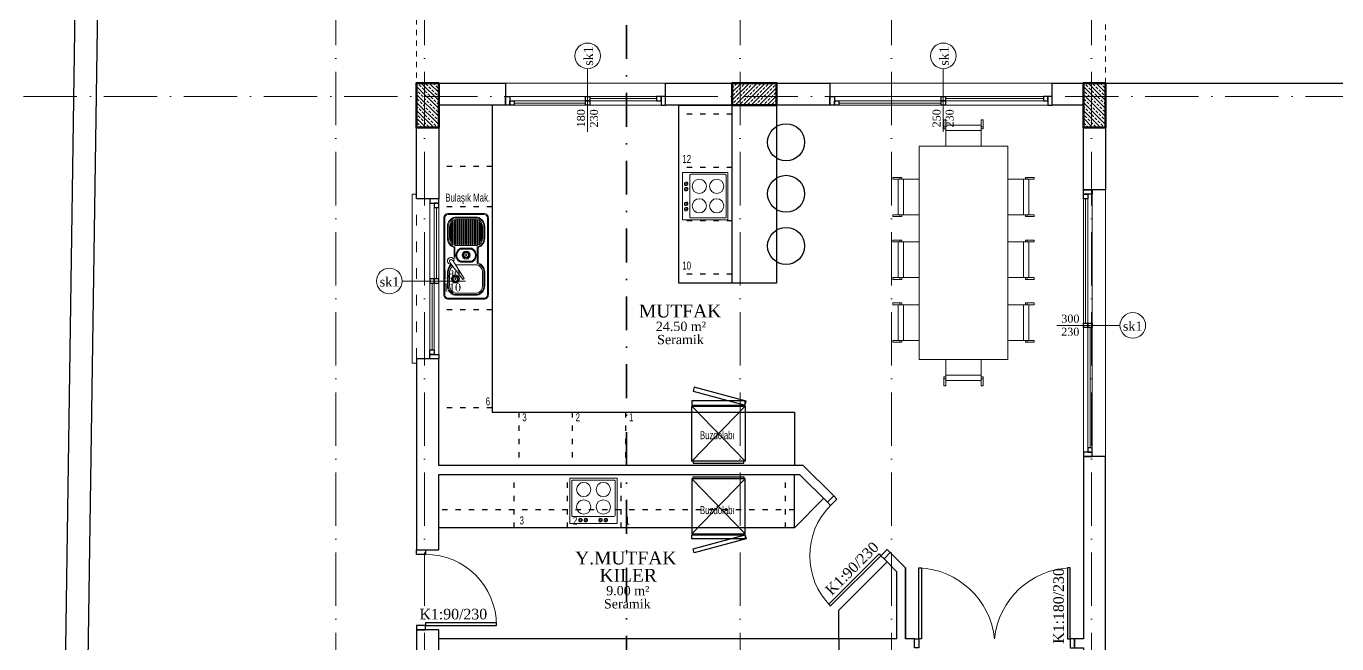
# Model space of a CAD drawing. Header units: centimetres. Extents: x 116407 to 128890, y -80763 to -76541.
# Drawn here: x 117242 to 118716, y -78601 to -77906 of the extents above; entities that cross this region are included whole.
import ezdxf
from ezdxf.enums import TextEntityAlignment as Align

# ---------------------------------------------------------------- set-up
doc = ezdxf.new("R2010")
doc.units = ezdxf.units.CM
for name, pattern in [('ACAD_ISO03W100', [30, 12, -18]), ('ACAD_ISO10W100', [18, 12, -3, 0, -3]), ('DASHDOT', [25.4, 12.7, -6.35, 0, -6.35]), ('KAPI ACILIS', [12, 6, -6])]:
    doc.linetypes.add(name, pattern=pattern)
for name, color, linetype, lineweight in [('000 DUVAR UPDATED', 30, 'Continuous', 35), ('00_Axis', 70, 'ACAD_ISO10W100', 9), ('00_DUVAR', 150, 'Continuous', 30), ('00_tefriş', 253, 'Continuous', 9), ('02 MERDIVEN IZDUSUM', 50, 'Continuous', 20), ('02 MERDIVEN KORKULUK', 30, 'Continuous', 25), ('04 KA TAG', 171, 'Continuous', 18), ('04 PEN TAG', 71, 'Continuous', 18), ('04 pencere cam', 4, 'Continuous', 18), ('04 PENCERE DENIZLIK', 190, 'Continuous', 18), ('04 pencere kasa', 3, 'Continuous', 25), ('04 pencere plan', 2, 'Continuous', 18), ('AKARSU', 30, 'Continuous', 0), ('COLUMN4', 3, 'Continuous', 50), ('tarama', 2, 'Continuous', 18), ('TEFRİŞ                  0.20', 140, 'Continuous', 20), ('YAZI', 7, 'Continuous', 20)]:
    doc.layers.add(name, color=color, linetype=linetype, lineweight=lineweight)
for name, color, linetype in [('0000 3D ZEMIN', 200, 'Continuous'), ('grid_yazi', 7, 'Continuous'), ('TEFRIŞ', 11, 'Continuous')]:
    doc.layers.add(name, color=color, linetype=linetype)
doc.styles.add('grid_yazi', font='arial.ttf', dxfattribs={"width": 0.7})
doc.styles.get("Standard").update_dxf_attribs({"font": 'times.ttf'})

# ---------------------------------------------------------------- blocks, each defined once
blk = doc.blocks.new('evye2li')
at = {"layer": 'TEFRİŞ                  0.20'}
for p, q in [((10.5, 29), (9.9, 29.8)), ((11.2, 29.3), (10.9, 30.3)), ((12, 29.4), (12, 30.4)), ((12.7, 29.3), (13, 30.3)), ((13.4, 29), (14, 29.8)), ((9.5, 26.9), (8.5, 26.9)), ((9.6, 27.7), (8.6, 28)), ((9.6, 26.2), (8.6, 25.8)), ((9.9, 28.4), (9.1, 29)), ((9.9, 25.5), (9.1, 24.9)), ((10.5, 24.9), (9.9, 24.1)), ((11.2, 24.6), (10.9, 23.6)), ((12, 24.4), (12, 23.4)), ((12.7, 24.6), (13, 23.6)), ((13.4, 24.9), (14, 24.1)), ((14, 28.4), (14.8, 29)), ((14, 25.5), (14.8, 24.9)), ((14.3, 27.7), (15.3, 28)), ((14.3, 26.2), (15.3, 25.8)), ((14.5, 26.9), (15.5, 26.9)), ((-2.5, 0), (-3.5, 0)), ((-2.4, 0.8), (-3.3, 1.1)), ((-2, 1.5), (-2.8, 2.1)), ((-1.5, 2), (-2.1, 2.8)), ((-0.8, 2.4), (-1.1, 3.3)), ((0, 2.5), (0, 3.5)), ((0.8, 2.4), (1.1, 3.3)), ((1.5, 2), (2.1, 2.8)), ((2, 1.5), (2.8, 2.1)), ((2.4, 0.8), (3.3, 1.1)), ((2.5, 0), (3.5, 0)), ((-2.4, -0.8), (-3.3, -1.1)), ((-2, -1.5), (-2.8, -2.1)), ((-1.5, -2), (-2.1, -2.8)), ((-0.8, -2.4), (-1.1, -3.3)), ((0, -2.5), (0, -3.5)), ((0.8, -2.4), (1.1, -3.3)), ((1.5, -2), (2.1, -2.8)), ((2, -1.5), (2.8, -2.1)), ((2.4, -0.8), (3.3, -1.1))]:
    blk.add_line(p, q, dxfattribs=at)
for points in [[(32, 73.6), (-8, 73.6, 0.414214), (-13, 68.6), (-13, -17.7, 0.414214), (-8, -22.7), (32, -22.7, 0.414214), (37, -17.7), (37, 68.6, 0.414214)], [(32, 73.6), (-8, 73.6, 0.414214), (-13, 68.6), (-13, -17.7, 0.414214), (-8, -22.7), (32, -22.7, 0.414214), (37, -17.7), (37, 68.6, 0.414214)], [(32, 72.6), (-8, 72.6, 0.414214), (-12, 68.6), (-12, -17.7, 0.414214), (-8, -21.7), (32, -21.7, 0.414214), (36, -17.7), (36, 68.6, 0.414214)], [(0, 67.1, 0.346306), (-6.5, 58.8), (-6.5, 45.8, 0.336001), (-0.3, 37.6), (24.3, 37.6, 0.336001), (30.5, 45.8), (30.5, 58.8, 0.346306), (23.9, 67.1)], [(-4.5, 62.6, 0.131326), (-5.5, 58.8), (-5.5, 45.8, 0.131326), (-4.5, 42)], [(-3.5, 40.7, 0.044958), (-2.5, 39.8), (-2.5, 64.8, 0.044958), (-3.5, 63.9)], [(-1, 38.9, 0.02988), (-0.2, 38.6), (0, 38.6), (0, 66, 0.035411), (-1, 65.7)], [(25, 38.9), (25, 65.7, 0.035411), (24, 66), (24, 38.6), (24.1, 38.6, 0.02988)], [(26.5, 64.8), (26.5, 39.8, 0.044958), (27.5, 40.7), (27.5, 63.9, 0.044958)], [(28.5, 42, 0.131326), (29.5, 45.8), (29.5, 58.8, 0.131326), (28.5, 62.6)], [(18.3, 18.9), (5.6, 18.9, -0.657653), (5.6, 34.5), (18.3, 34.5, -0.657653)], [(18.2, 19.9), (5.7, 19.9, -0.625367), (5.7, 33.5), (18.2, 33.5, -0.625367)]]:
    blk.add_lwpolyline(points, format="xyb", close=True, dxfattribs=at)
for points in [[(-4.8, 16.4, 0.232928), (-9, 7.7), (-9, -7.7, 0.345302), (-0.7, -18.3), (24.6, -18.3, 0.345302), (33, -7.7), (33, 7.7, 0.322254), (25.5, 18.1), (25.5, 35.3, 0.322254), (33, 45.8), (33, 58.9, 0.345302), (24.6, 69.6), (-0.7, 69.6, 0.345302), (-9, 58.9), (-9, 45.8, 0.322254), (-1.5, 35.3), (-1.5, 24.7)], [(-4.1, 15.6, 0.232992), (-8, 7.7), (-8, -7.7, 0.341999), (-0.5, -17.3), (24.5, -17.3, 0.341999), (32, -7.7), (32, 7.7, 0.341999), (24.5, 17.3), (24.5, 36.1, 0.341999), (32, 45.8), (32, 58.9, 0.341999), (24.5, 68.6), (-0.5, 68.6, 0.341999), (-8, 58.9), (-8, 45.8, 0.341999), (-0.5, 36.1), (-0.5, 23.1)], [(-3.1, 20.8), (10, 0.5), (8.4, -0.7), (-6.3, 18.4, -1.095033), (-3.1, 20.8)], [(-3.2, 14.4, 0.233117), (-6.5, 7.7), (-6.5, -7.7, 0.336001), (-0.3, -15.8), (24.3, -15.8, 0.336001), (30.5, -7.7), (30.5, 7.7, 0.346306), (23.9, 15.9), (0.6, 15.9)]]:
    blk.add_lwpolyline(points, format="xyb", dxfattribs=at)
for points in [[(1.5, 38.6), (2.5, 38.6), (2.5, 66.1), (1.5, 66.1)], [(4, 38.6), (5, 38.6), (5, 66.1), (4, 66.1)], [(6.5, 38.6), (7.5, 38.6), (7.5, 66.1), (6.5, 66.1)], [(9, 38.6), (10, 38.6), (10, 66.1), (9, 66.1)], [(11.5, 38.6), (12.5, 38.6), (12.5, 66.1), (11.5, 66.1)], [(14, 38.6), (15, 38.6), (15, 66.1), (14, 66.1)], [(16.5, 38.6), (17.5, 38.6), (17.5, 66.1), (16.5, 66.1)], [(19, 38.6), (20, 38.6), (20, 66.1), (19, 66.1)], [(21.5, 38.6), (22.5, 38.6), (22.5, 66.1), (21.5, 66.1)]]:
    blk.add_lwpolyline(points, close=True, dxfattribs=at)
for centre, radius in [((12, 26.9), 4.5), ((12, 26.9), 3.5), ((12, 26.9), 2.5), ((12, 26.9), 0.548), ((0, 0), 4.5), ((0, 0), 3.5), ((0, 0), 2.5), ((0, 0), 0.548)]:
    blk.add_circle(centre, radius, dxfattribs=at)
blk.add_arc((-5.3, 20.4), 3.77, 5.4767, 274.9701, dxfattribs=at)
blk = doc.blocks.new('fdfdggdsdgf')
at = {"layer": 'TEFRİŞ                  0.20'}
for p, q in [((56340.7, -20733.8), (56340.7, -20784.8)), ((56340.7, -20733.8), (56393.7, -20733.8)), ((56340.7, -20733.8), (56340.7, -20784.8)), ((56340.7, -20733.8), (56393.7, -20733.8)), ((56342.7, -20737.3), (56342.7, -20775.3)), ((56391.7, -20737.3), (56391.7, -20775.3)), ((56391.7, -20737.3), (56391.7, -20775.3)), ((56393.7, -20733.8), (56393.7, -20784.8)), ((56393.7, -20733.8), (56393.7, -20784.8)), ((56344.2, -20776.8), (56364.7, -20776.8)), ((56352, -20778.8), (56351.2, -20779.3)), ((56352, -20778.8), (56351.2, -20779.3)), ((56353, -20782.7), (56351.2, -20779.3)), ((56353, -20782.7), (56351.2, -20779.3)), ((56353.9, -20782.2), (56352, -20778.8)), ((56353.9, -20782.2), (56352, -20778.8)), ((56353.9, -20782.2), (56353, -20782.7)), ((56353.9, -20782.2), (56353, -20782.7)), ((56358, -20778.8), (56357.2, -20779.3)), ((56358, -20778.8), (56357.2, -20779.3)), ((56359, -20782.7), (56357.2, -20779.3)), ((56359, -20782.7), (56357.2, -20779.3)), ((56359.9, -20782.2), (56358, -20778.8)), ((56359.9, -20782.2), (56358, -20778.8)), ((56359.9, -20782.2), (56359, -20782.7)), ((56359.9, -20782.2), (56359, -20782.7)), ((56390.2, -20776.8), (56364.7, -20776.8)), ((56374.5, -20778.8), (56373.6, -20779.3)), ((56374.5, -20778.8), (56373.6, -20779.3)), ((56375.5, -20782.7), (56373.6, -20779.3)), ((56375.5, -20782.7), (56373.6, -20779.3)), ((56376.4, -20782.2), (56374.5, -20778.8)), ((56376.4, -20782.2), (56374.5, -20778.8)), ((56376.4, -20782.2), (56375.5, -20782.7)), ((56376.4, -20782.2), (56375.5, -20782.7)), ((56380.5, -20778.8), (56379.6, -20779.3)), ((56380.5, -20778.8), (56379.6, -20779.3)), ((56381.5, -20782.7), (56379.6, -20779.3)), ((56381.5, -20782.7), (56379.6, -20779.3)), ((56382.4, -20782.2), (56380.5, -20778.8)), ((56382.4, -20782.2), (56380.5, -20778.8)), ((56382.4, -20782.2), (56381.5, -20782.7)), ((56382.4, -20782.2), (56381.5, -20782.7)), ((56393.7, -20784.8), (56340.7, -20784.8)), ((56393.7, -20784.8), (56340.7, -20784.8))]:
    blk.add_line(p, q, dxfattribs=at)
blk.add_lwpolyline([(56340.7, -20784.8), (56340.7, -20733.8), (56393.7, -20733.8), (56393.7, -20784.8)], close=True, dxfattribs=at)
for points in [[(56364.7, -20735.8), (56344.2, -20735.8, 0.414214), (56342.7, -20737.3, -0.414214), (56344.2, -20735.8)], [(56390.2, -20735.8), (56364.7, -20735.8), (56390.2, -20735.8, -0.414214), (56391.7, -20737.3, 0.414214)]]:
    blk.add_lwpolyline(points, format="xyb", close=True, dxfattribs=at)
blk.add_lwpolyline([(56342.7, -20737.3), (56342.7, -20775.3, 0.414214), (56344.2, -20776.8), (56364.7, -20776.8), (56390.2, -20776.8)], format="xyb", dxfattribs=at)
for centre in [(56356.2, -20746.4), (56378.2, -20746.4), (56356.2, -20766.1), (56378.2, -20766.1)]:
    blk.add_circle(centre, 8, dxfattribs=at)
for centre, radius, start, end in [((56344.2, -20775.3), 1.5, 180, 270), ((56352.5, -20780.8), 2, 132.9888, 284.0337), ((56352.5, -20780.8), 2, 132.9888, 284.0337), ((56352.5, -20780.8), 2, 312.9888, 104.0337), ((56352.5, -20780.8), 2, 312.9888, 104.0337), ((56358.5, -20780.8), 2, 132.9888, 284.0337), ((56358.5, -20780.8), 2, 132.9888, 284.0337), ((56358.5, -20780.8), 2, 312.9888, 104.0337), ((56358.5, -20780.8), 2, 312.9888, 104.0337), ((56375, -20780.8), 2, 132.9888, 284.0337), ((56375, -20780.8), 2, 132.9888, 284.0337), ((56375, -20780.8), 2, 312.9888, 104.0337), ((56375, -20780.8), 2, 312.9888, 104.0337), ((56381, -20780.8), 2, 132.9888, 284.0337), ((56381, -20780.8), 2, 132.9888, 284.0337), ((56381, -20780.8), 2, 312.9888, 104.0337), ((56381, -20780.8), 2, 312.9888, 104.0337), ((56390.2, -20775.3), 1.5, 270, 0), ((56390.2, -20775.3), 1.5, 270, 0)]:
    blk.add_arc(centre, radius, start, end, dxfattribs=at)
blk = doc.blocks.new('FGNGFNF')
at = {"layer": '00_tefriş'}
for p, q in [((65007.4, -25803.7), (65007.4, -25793.7)), ((65007.4, -25793.7), (65009.4, -25793.7)), ((65009.4, -25793.7), (65009.4, -25799.7)), ((65049.4, -25799.7), (65049.4, -25793.7)), ((65049.4, -25793.7), (65051.4, -25793.7)), ((65051.4, -25793.7), (65051.4, -25803.7)), ((65007.4, -25801.7), (65009.4, -25801.7)), ((65009.4, -25803.7), (65007.4, -25803.7)), ((65009.4, -25823.2), (65009.4, -25799.7)), ((65009.4, -25799.7), (65049.4, -25799.7)), ((65009.4, -25801.7), (65009.4, -25803.7)), ((65049.4, -25805.7), (65009.4, -25805.7)), ((65049.4, -25799.7), (65049.4, -25823.2)), ((65049.4, -25803.7), (65049.4, -25801.7)), ((65049.4, -25801.7), (65051.4, -25801.7)), ((65051.4, -25803.7), (65049.4, -25803.7)), ((64949.8, -25842.8), (64959.8, -25842.8)), ((64949.8, -25844.8), (64949.8, -25842.8)), ((64955.8, -25844.8), (64949.8, -25844.8)), ((64955.8, -25844.8), (64979.4, -25844.8)), ((64955.8, -25884.8), (64955.8, -25844.8)), ((64957.8, -25844.8), (64957.8, -25842.8)), ((64959.8, -25844.8), (64957.8, -25844.8)), ((64959.8, -25842.8), (64959.8, -25844.8)), ((64961.8, -25844.8), (64961.8, -25884.8)), ((65102.9, -25844.8), (65079.4, -25844.8)), ((65096.9, -25844.8), (65096.9, -25884.8)), ((65098.9, -25842.8), (65098.9, -25844.8)), ((65108.9, -25842.8), (65098.9, -25842.8)), ((65098.9, -25844.8), (65100.9, -25844.8)), ((65100.9, -25844.8), (65100.9, -25842.8)), ((65102.9, -25844.8), (65108.9, -25844.8)), ((65102.9, -25884.8), (65102.9, -25844.8)), ((65108.9, -25844.8), (65108.9, -25842.8)), ((64949.8, -25884.8), (64955.8, -25884.8)), ((64949.8, -25886.8), (64949.8, -25884.8)), ((64959.8, -25886.8), (64949.8, -25886.8)), ((64979.4, -25884.8), (64955.8, -25884.8)), ((64957.8, -25886.8), (64957.8, -25884.8)), ((64957.8, -25884.8), (64959.8, -25884.8)), ((64959.8, -25884.8), (64959.8, -25886.8)), ((65079.4, -25884.8), (65102.9, -25884.8)), ((65098.9, -25884.8), (65098.9, -25886.8)), ((65100.9, -25884.8), (65098.9, -25884.8)), ((65098.9, -25886.8), (65108.9, -25886.8)), ((65100.9, -25886.8), (65100.9, -25884.8)), ((65108.9, -25884.8), (65102.9, -25884.8)), ((65108.9, -25886.8), (65108.9, -25884.8)), ((64949.8, -25913.4), (64959.8, -25913.4)), ((64949.8, -25915.4), (64949.8, -25913.4)), ((64955.8, -25915.4), (64949.8, -25915.4)), ((64955.8, -25915.4), (64979.4, -25915.4)), ((64955.8, -25955.4), (64955.8, -25915.4)), ((64957.8, -25915.4), (64957.8, -25913.4)), ((64959.8, -25915.4), (64957.8, -25915.4)), ((64959.8, -25913.4), (64959.8, -25915.4)), ((64961.8, -25915.4), (64961.8, -25955.4)), ((65102.9, -25915.4), (65079.4, -25915.4)), ((65096.9, -25915.4), (65096.9, -25955.4)), ((65098.9, -25913.4), (65098.9, -25915.4)), ((65108.9, -25913.4), (65098.9, -25913.4)), ((65098.9, -25915.4), (65100.9, -25915.4)), ((65100.9, -25915.4), (65100.9, -25913.4)), ((65102.9, -25915.4), (65108.9, -25915.4)), ((65102.9, -25955.4), (65102.9, -25915.4)), ((65108.9, -25915.4), (65108.9, -25913.4)), ((64949.8, -25955.4), (64955.8, -25955.4)), ((64949.8, -25957.4), (64949.8, -25955.4)), ((64979.4, -25955.4), (64955.8, -25955.4)), ((64957.8, -25957.4), (64957.8, -25955.4)), ((64957.8, -25955.4), (64959.8, -25955.4)), ((64959.8, -25955.4), (64959.8, -25957.4)), ((65079.4, -25955.4), (65102.9, -25955.4)), ((65098.9, -25955.4), (65098.9, -25957.4)), ((65100.9, -25955.4), (65098.9, -25955.4)), ((65100.9, -25957.4), (65100.9, -25955.4)), ((65108.9, -25955.4), (65102.9, -25955.4)), ((65108.9, -25957.4), (65108.9, -25955.4)), ((64959.8, -25957.4), (64949.8, -25957.4)), ((65098.9, -25957.4), (65108.9, -25957.4)), ((64949.8, -25983.9), (64959.8, -25983.9)), ((64949.8, -25985.9), (64949.8, -25983.9)), ((64957.8, -25985.9), (64957.8, -25983.9)), ((64959.8, -25983.9), (64959.8, -25985.9)), ((65098.9, -25983.9), (65098.9, -25985.9)), ((65108.9, -25983.9), (65098.9, -25983.9)), ((65100.9, -25985.9), (65100.9, -25983.9)), ((65108.9, -25985.9), (65108.9, -25983.9)), ((64955.8, -25985.9), (64949.8, -25985.9)), ((64955.8, -25985.9), (64979.4, -25985.9)), ((64955.8, -26025.9), (64955.8, -25985.9)), ((64959.8, -25985.9), (64957.8, -25985.9)), ((64961.8, -25985.9), (64961.8, -26025.9)), ((65102.9, -25985.9), (65079.4, -25985.9)), ((65096.9, -25985.9), (65096.9, -26025.9)), ((65098.9, -25985.9), (65100.9, -25985.9)), ((65102.9, -25985.9), (65108.9, -25985.9)), ((65102.9, -26025.9), (65102.9, -25985.9)), ((64949.8, -26025.9), (64955.8, -26025.9)), ((64949.8, -26027.9), (64949.8, -26025.9)), ((64959.8, -26027.9), (64949.8, -26027.9)), ((64979.4, -26025.9), (64955.8, -26025.9)), ((64957.8, -26027.9), (64957.8, -26025.9)), ((64957.8, -26025.9), (64959.8, -26025.9)), ((64959.8, -26025.9), (64959.8, -26027.9)), ((65079.4, -26025.9), (65102.9, -26025.9)), ((65098.9, -26025.9), (65098.9, -26027.9)), ((65100.9, -26025.9), (65098.9, -26025.9)), ((65098.9, -26027.9), (65108.9, -26027.9)), ((65100.9, -26027.9), (65100.9, -26025.9)), ((65108.9, -26025.9), (65102.9, -26025.9)), ((65108.9, -26027.9), (65108.9, -26025.9)), ((65009.4, -26063.2), (65009.4, -26086.8)), ((65049.4, -26086.8), (65049.4, -26063.2)), ((65009.4, -26082.8), (65007.4, -26082.8)), ((65007.4, -26082.8), (65007.4, -26092.8)), ((65007.4, -26084.8), (65009.4, -26084.8)), ((65049.4, -26080.8), (65009.4, -26080.8)), ((65009.4, -26084.8), (65009.4, -26082.8)), ((65009.4, -26092.8), (65009.4, -26086.8)), ((65009.4, -26086.8), (65049.4, -26086.8)), ((65051.4, -26082.8), (65049.4, -26082.8)), ((65049.4, -26082.8), (65049.4, -26084.8)), ((65049.4, -26084.8), (65051.4, -26084.8)), ((65049.4, -26086.8), (65049.4, -26092.8)), ((65051.4, -26092.8), (65051.4, -26082.8)), ((65007.4, -26092.8), (65009.4, -26092.8)), ((65049.4, -26092.8), (65051.4, -26092.8))]:
    blk.add_line(p, q, dxfattribs=at)
for points in [[(65009.4, -25793.7), (65007.4, -25793.7), (65007.4, -25801.7), (65009.4, -25801.7), (65009.4, -25799.7)], [(65051.4, -25793.7), (65049.4, -25793.7), (65049.4, -25799.7), (65049.4, -25801.7), (65051.4, -25801.7)], [(65009.4, -25801.7), (65007.4, -25801.7), (65007.4, -25803.7), (65009.4, -25803.7)], [(65049.4, -25799.7), (65009.4, -25799.7), (65009.4, -25801.7), (65009.4, -25801.7), (65009.4, -25803.7), (65009.4, -25805.7), (65049.4, -25805.7)], [(65049.4, -25805.7), (65009.4, -25805.7), (65009.4, -25823.2), (65049.4, -25823.2)], [(65051.4, -25801.7), (65049.4, -25801.7), (65049.4, -25803.7), (65051.4, -25803.7)], [(64979.4, -26063.2), (65079.4, -26063.2), (65079.4, -25823.2), (64979.4, -25823.2)], [(64949.8, -25842.8), (64949.8, -25844.8), (64955.8, -25844.8), (64957.8, -25844.8), (64957.8, -25842.8)], [(64955.8, -25844.8), (64955.8, -25884.8), (64957.8, -25884.8), (64957.8, -25884.8), (64959.8, -25884.8), (64961.8, -25884.8), (64961.8, -25844.8)], [(64957.8, -25842.8), (64957.8, -25844.8), (64959.8, -25844.8), (64959.8, -25842.8)], [(64961.8, -25844.8), (64961.8, -25884.8), (64979.4, -25884.8), (64979.4, -25844.8)], [(65096.9, -25844.8), (65096.9, -25884.8), (65079.4, -25884.8), (65079.4, -25844.8)], [(65102.9, -25844.8), (65102.9, -25884.8), (65100.9, -25884.8), (65100.9, -25884.8), (65098.9, -25884.8), (65096.9, -25884.8), (65096.9, -25844.8)], [(65100.9, -25842.8), (65100.9, -25844.8), (65098.9, -25844.8), (65098.9, -25842.8)], [(65108.9, -25842.8), (65108.9, -25844.8), (65102.9, -25844.8), (65100.9, -25844.8), (65100.9, -25842.8)], [(64949.8, -25884.8), (64949.8, -25886.8), (64957.8, -25886.8), (64957.8, -25884.8), (64955.8, -25884.8)], [(64957.8, -25884.8), (64957.8, -25886.8), (64959.8, -25886.8), (64959.8, -25884.8)], [(65100.9, -25884.8), (65100.9, -25886.8), (65098.9, -25886.8), (65098.9, -25884.8)], [(65108.9, -25884.8), (65108.9, -25886.8), (65100.9, -25886.8), (65100.9, -25884.8), (65102.9, -25884.8)], [(64949.8, -25913.4), (64949.8, -25915.4), (64955.8, -25915.4), (64957.8, -25915.4), (64957.8, -25913.4)], [(64955.8, -25915.4), (64955.8, -25955.4), (64957.8, -25955.4), (64957.8, -25955.4), (64959.8, -25955.4), (64961.8, -25955.4), (64961.8, -25915.4)], [(64957.8, -25913.4), (64957.8, -25915.4), (64959.8, -25915.4), (64959.8, -25913.4)], [(64961.8, -25915.4), (64961.8, -25955.4), (64979.4, -25955.4), (64979.4, -25915.4)], [(65096.9, -25915.4), (65096.9, -25955.4), (65079.4, -25955.4), (65079.4, -25915.4)], [(65102.9, -25915.4), (65102.9, -25955.4), (65100.9, -25955.4), (65100.9, -25955.4), (65098.9, -25955.4), (65096.9, -25955.4), (65096.9, -25915.4)], [(65100.9, -25913.4), (65100.9, -25915.4), (65098.9, -25915.4), (65098.9, -25913.4)], [(65108.9, -25913.4), (65108.9, -25915.4), (65102.9, -25915.4), (65100.9, -25915.4), (65100.9, -25913.4)], [(64949.8, -25955.4), (64949.8, -25957.4), (64957.8, -25957.4), (64957.8, -25955.4), (64955.8, -25955.4)], [(64957.8, -25955.4), (64957.8, -25957.4), (64959.8, -25957.4), (64959.8, -25955.4)], [(65100.9, -25955.4), (65100.9, -25957.4), (65098.9, -25957.4), (65098.9, -25955.4)], [(65108.9, -25955.4), (65108.9, -25957.4), (65100.9, -25957.4), (65100.9, -25955.4), (65102.9, -25955.4)], [(64949.8, -25983.9), (64949.8, -25985.9), (64955.8, -25985.9), (64957.8, -25985.9), (64957.8, -25983.9)], [(64957.8, -25983.9), (64957.8, -25985.9), (64959.8, -25985.9), (64959.8, -25983.9)], [(65100.9, -25983.9), (65100.9, -25985.9), (65098.9, -25985.9), (65098.9, -25983.9)], [(65108.9, -25983.9), (65108.9, -25985.9), (65102.9, -25985.9), (65100.9, -25985.9), (65100.9, -25983.9)], [(64955.8, -25985.9), (64955.8, -26025.9), (64957.8, -26025.9), (64957.8, -26025.9), (64959.8, -26025.9), (64961.8, -26025.9), (64961.8, -25985.9)], [(64961.8, -25985.9), (64961.8, -26025.9), (64979.4, -26025.9), (64979.4, -25985.9)], [(65096.9, -25985.9), (65096.9, -26025.9), (65079.4, -26025.9), (65079.4, -25985.9)], [(65102.9, -25985.9), (65102.9, -26025.9), (65100.9, -26025.9), (65100.9, -26025.9), (65098.9, -26025.9), (65096.9, -26025.9), (65096.9, -25985.9)], [(64949.8, -26025.9), (64949.8, -26027.9), (64957.8, -26027.9), (64957.8, -26025.9), (64955.8, -26025.9)], [(64957.8, -26025.9), (64957.8, -26027.9), (64959.8, -26027.9), (64959.8, -26025.9)], [(65100.9, -26025.9), (65100.9, -26027.9), (65098.9, -26027.9), (65098.9, -26025.9)], [(65108.9, -26025.9), (65108.9, -26027.9), (65100.9, -26027.9), (65100.9, -26025.9), (65102.9, -26025.9)], [(65049.4, -26080.8), (65009.4, -26080.8), (65009.4, -26063.2), (65049.4, -26063.2)], [(65009.4, -26084.8), (65007.4, -26084.8), (65007.4, -26082.8), (65009.4, -26082.8)], [(65009.4, -26092.8), (65007.4, -26092.8), (65007.4, -26084.8), (65009.4, -26084.8), (65009.4, -26086.8)], [(65049.4, -26086.8), (65009.4, -26086.8), (65009.4, -26084.8), (65009.4, -26084.8), (65009.4, -26082.8), (65009.4, -26080.8), (65049.4, -26080.8)], [(65051.4, -26084.8), (65049.4, -26084.8), (65049.4, -26082.8), (65051.4, -26082.8)], [(65051.4, -26092.8), (65049.4, -26092.8), (65049.4, -26086.8), (65049.4, -26084.8), (65051.4, -26084.8)]]:
    blk.add_lwpolyline(points, close=True, dxfattribs=at)
blk = doc.blocks.new('oda ismi-flat-1-flat-2-flat-1')
at = {"layer": 'YAZI'}
for tag, height, p in [('ODAISMI', 25.9, (32.8, 3.2)), ('ODAISMI', 25.9, (32.8, -31.5)), ('METREKARE', 18.7, (32.6, -58.7)), ('MALZEME', 18.7, (34.4, -85.1))]:
    blk.add_attdef(tag, text='', height=height, dxfattribs=at).set_placement(p, align=Align.CENTER)
blk = doc.blocks.new('fsdgfsdgsdf')
at = {"layer": 'TEFRIŞ'}
for p, q in [((65164.9, -72661.4), (65104.9, -72723.3)), ((65164.9, -72723.3), (65104.9, -72661.4)), ((65104.9, -72661.4), (65104.9, -72723.3)), ((65164.9, -72661.4), (65104.9, -72661.4)), ((65106.4, -72659.1), (65163.4, -72659.1)), ((65106.4, -72661.4), (65106.4, -72659.1)), ((65163.4, -72661.4), (65106.4, -72661.4)), ((65163.4, -72659.1), (65163.4, -72661.4)), ((65164.9, -72723.3), (65164.9, -72661.4)), ((65104.9, -72723.3), (65164.9, -72723.3)), ((65104.9, -72724.4), (65164.9, -72724.4)), ((65104.9, -72729.1), (65104.9, -72724.4)), ((65106.5, -72740.2), (65164.9, -72724.4)), ((65164.9, -72724.4), (65165.8, -72729)), ((65164.9, -72724.4), (65165.8, -72729)), ((65164.9, -72724.4), (65164.9, -72729.1)), ((65164.9, -72724.4), (65164.9, -72729.1)), ((65164.9, -72729.1), (65104.9, -72729.1)), ((65165.8, -72729), (65107.4, -72744.8)), ((65107.4, -72744.8), (65106.5, -72740.2))]:
    blk.add_line(p, q, dxfattribs=at)

msp = doc.modelspace()

# ---------------------------------------------------------------- hatches: boundary and pattern name
at = {"layer": 'tarama'}
h = msp.add_hatch(dxfattribs=at)
h.set_pattern_fill('ANSI33', color=256, angle=450)
h.set_pattern_definition([(135, (183206.2175, -156457.2554), (-4.49012806, -4.49012806), []), (135, (183206.2175, -156452.765), (-4.49012806, -4.49012806), [3.175, -1.5875])])
h.paths.add_polyline_path([(117706.2, -77970), (117681.2, -77970), (117681.2, -78020), (117706.2, -78020)])
h = msp.add_hatch(dxfattribs=at)
h.set_pattern_fill('ANSI33', color=256, angle=360)
h.set_pattern_definition([(45, (39598.962, -143495), (-4.49012806, 4.49012806), []), (45, (39603.452, -143495), (-4.49012806, 4.49012806), [3.175, -1.5875])])
h.paths.add_polyline_path([(118086.2, -77995), (118086.2, -77970), (118036.2, -77970), (118036.2, -77995)])
h = msp.add_hatch(dxfattribs=at)
h.set_pattern_fill('ANSI33', color=256, angle=450)
h.set_pattern_definition([(135, (183956.2175, -156457.2554), (-4.49012806, -4.49012806), []), (135, (183956.2175, -156452.765), (-4.49012806, -4.49012806), [3.175, -1.5875])])
h.paths.add_polyline_path([(118456.2, -77970), (118431.2, -77970), (118431.2, -78020), (118456.2, -78020)])

# ---------------------------------------------------------------- linework, layer by layer
at = {"layer": '0000 3D ZEMIN', "linetype": 'DASHDOT', "lineweight": 35, "ltscale": 3}
msp.add_lwpolyline([(117917.4, -79392.5), (117917.4, -77530.3)], dxfattribs=at)
at = {"layer": '00_Axis', "linetype": 'ACAD_ISO10W100', "ltscale": 5}
for p, q in [((117590.3, -77416.8), (117590.3, -80426.4)), ((117690.3, -77416.8), (117690.3, -80426.4)), ((118045.3, -77416.8), (118045.3, -80426.4)), ((118215.3, -77416.8), (118215.3, -80426.4)), ((118440.3, -77416.8), (118440.3, -80426.4)), ((119732, -77985), (117050.3, -77985))]:
    msp.add_line(p, q, dxfattribs=at)
at = {"layer": '00_DUVAR'}
msp.add_line((118231.2, -78515), (118231.2, -78595), dxfattribs=at)
for points in [[(117265.4, -80066.5), (117314.6, -76705.5), (119605.3, -77314.4), (119519.4, -80206.8), (118481.2, -80142.2), (118481.2, -80043), (118506.2, -80043), (118506.2, -80118.7), (119495.2, -80180.3), (119579.7, -77333.4), (117339.2, -76737.9), (117290.3, -80068)], [(118241.2, -78605), (118241.2, -78595), (118231.2, -78595), (118231.2, -78515), (118214.1, -78497.9), (118207.1, -78505), (118221.2, -78519.1), (118221.2, -78595), (118156.2, -78595), (118156.2, -78655)], [(117706.2, -78655), (117706.2, -78585), (117681.2, -78585), (117681.2, -78655)]]:
    msp.add_lwpolyline(points, dxfattribs=at)
for points in [[(117681.2, -77970), (117781.2, -77970), (117781.2, -77995), (117706.2, -77995), (117706.2, -78100), (117681.2, -78100)], [(118146.2, -77970), (118146.2, -77995), (117961.2, -77995), (117961.2, -77970)], [(118396.2, -77995), (118396.2, -77970), (118456.2, -77970), (118456.2, -78090), (118431.2, -78090), (118431.2, -77995)], [(118116.2, -78400), (117706.2, -78400), (117706.2, -78280), (117681.2, -78280), (117681.2, -78495), (117706.2, -78495), (117706.2, -78410), (118112.1, -78410), (118143.4, -78441.4), (118150.5, -78434.3)], [(118496.2, -78680), (118496.2, -78655), (118456.2, -78655), (118456.2, -78390), (118431.2, -78390), (118431.2, -78595), (118421.2, -78595), (118421.2, -78605), (118431.2, -78605), (118431.2, -78680)]]:
    msp.add_lwpolyline(points, close=True, dxfattribs=at)
at = {"layer": '02 MERDIVEN IZDUSUM', "linetype": 'KAPI ACILIS'}
msp.add_lwpolyline([(118456.2, -77970), (118456.2, -77850), (117681.2, -77850), (117681.2, -77970)], dxfattribs=at)
at = {"layer": '02 MERDIVEN KORKULUK'}
msp.add_lwpolyline([(118456.2, -77970), (119236.2, -77970), (119236.2, -78655)], dxfattribs=at)
at = {"layer": '04 PEN TAG'}
for p, q in [((117873.7, -77953.8), (117873.7, -78025)), ((118273.7, -77953.8), (118273.7, -78025)), ((117665, -78192.6), (117736.2, -78192.6)), ((118472.4, -78242.5), (118401.2, -78242.5))]:
    msp.add_line(p, q, dxfattribs=at)
for centre in [(117873.7, -77939.4), (118273.7, -77939.4), (117650.6, -78192.6), (118486.8, -78242.5)]:
    msp.add_circle(centre, 14.4, dxfattribs=at)
at = {"layer": '04 pencere cam'}
for p, q in [((117791.2, -77992.5), (117871.2, -77992.5)), ((117876.2, -77987.5), (117951.2, -77987.5)), ((118156.2, -77992.5), (118271.2, -77992.5)), ((118276.2, -77987.5), (118386.2, -77987.5)), ((118433.7, -78100), (118433.7, -78240)), ((117703.7, -78110.1), (117703.7, -78190.1)), ((117698.7, -78195.1), (117698.7, -78270.1)), ((118438.7, -78245), (118438.7, -78380))]:
    msp.add_line(p, q, dxfattribs=at)
at = {"layer": '04 PENCERE DENIZLIK'}
for p, q in [((117961.2, -77970), (117781.2, -77970)), ((118396.2, -77970), (118146.2, -77970)), ((118456.2, -78390), (118456.2, -78090))]:
    msp.add_line(p, q, dxfattribs=at)
at = {"layer": '04 PENCERE DENIZLIK', "linetype": 'ACAD_ISO03W100'}
msp.add_line((117681.2, -78280.1), (117681.2, -78100.1), dxfattribs=at)
at = {"layer": '04 PENCERE DENIZLIK'}
msp.add_lwpolyline([(117681.2, -78095.1), (117676.2, -78095.1), (117676.2, -78280.1), (117676.2, -78285.1), (117681.2, -78285.1)], dxfattribs=at)
at = {"layer": '04 pencere kasa'}
for points in [[(117786.2, -77985), (117786.2, -77995), (117781.2, -77995), (117781.2, -77985)], [(117876.2, -77985), (117876.2, -77990), (117871.2, -77990), (117871.2, -77985)], [(117951.2, -77985), (117951.2, -77990), (117956.2, -77990), (117956.2, -77985)], [(117956.2, -77985), (117956.2, -77995), (117961.2, -77995), (117961.2, -77985)], [(118151.2, -77985), (118151.2, -77995), (118146.2, -77995), (118146.2, -77985)], [(118276.2, -77985), (118276.2, -77990), (118271.2, -77990), (118271.2, -77985)], [(118386.2, -77985), (118386.2, -77990), (118391.2, -77990), (118391.2, -77985)], [(118391.2, -77985), (118391.2, -77995), (118396.2, -77995), (118396.2, -77985)], [(117791.2, -77990), (117791.2, -77995), (117786.2, -77995), (117786.2, -77990)], [(117791.2, -77990), (117791.2, -77995), (117786.2, -77995), (117786.2, -77990)], [(117876.2, -77990), (117876.2, -77995), (117871.2, -77995), (117871.2, -77990)], [(118156.2, -77990), (118156.2, -77995), (118151.2, -77995), (118151.2, -77990)], [(118156.2, -77990), (118156.2, -77995), (118151.2, -77995), (118151.2, -77990)], [(118276.2, -77990), (118276.2, -77995), (118271.2, -77995), (118271.2, -77990)], [(118441.2, -78095), (118431.2, -78095), (118431.2, -78090), (118441.2, -78090)], [(117696.2, -78105.1), (117706.2, -78105.1), (117706.2, -78100.1), (117696.2, -78100.1)], [(118436.2, -78100), (118431.2, -78100), (118431.2, -78095), (118436.2, -78095)], [(118436.2, -78100), (118431.2, -78100), (118431.2, -78095), (118436.2, -78095)], [(117701.2, -78110.1), (117706.2, -78110.1), (117706.2, -78105.1), (117701.2, -78105.1)], [(117701.2, -78110.1), (117706.2, -78110.1), (117706.2, -78105.1), (117701.2, -78105.1)], [(117696.2, -78195.1), (117701.2, -78195.1), (117701.2, -78190.1), (117696.2, -78190.1)], [(117701.2, -78195.1), (117706.2, -78195.1), (117706.2, -78190.1), (117701.2, -78190.1)], [(118436.2, -78245), (118431.2, -78245), (118431.2, -78240), (118436.2, -78240)], [(118441.2, -78245), (118436.2, -78245), (118436.2, -78240), (118441.2, -78240)], [(117696.2, -78270.1), (117701.2, -78270.1), (117701.2, -78275.1), (117696.2, -78275.1)], [(117696.2, -78275.1), (117706.2, -78275.1), (117706.2, -78280.1), (117696.2, -78280.1)], [(118441.2, -78380), (118436.2, -78380), (118436.2, -78385), (118441.2, -78385)], [(118441.2, -78385), (118431.2, -78385), (118431.2, -78390), (118441.2, -78390)], [(118147, -78444.9), (118154, -78437.8), (118150.5, -78434.3), (118143.4, -78441.4)], [(117691.2, -78500), (117681.2, -78500), (117681.2, -78495), (117691.2, -78495)], [(118144.8, -78555.9), (118201.4, -78499.3), (118203.5, -78501.5), (118147, -78558)], [(118203.5, -78501.5), (118210.6, -78494.4), (118214.1, -78497.9), (118207.1, -78505)], [(118249.2, -78515), (118249.2, -78595), (118246.2, -78595), (118246.2, -78515)], [(118413.2, -78515), (118413.2, -78595), (118416.2, -78595), (118416.2, -78515)], [(117691.2, -78580), (117681.2, -78580), (117681.2, -78585), (117691.2, -78585)], [(117771.2, -78577), (117691.2, -78577), (117691.2, -78580), (117771.2, -78580)], [(118246.2, -78595), (118246.2, -78605), (118241.2, -78605), (118241.2, -78595)], [(118416.2, -78595), (118416.2, -78605), (118421.2, -78605), (118421.2, -78595)]]:
    msp.add_lwpolyline(points, close=True, dxfattribs=at)
at = {"layer": '04 pencere plan'}
for p, q in [((117781.2, -77985), (117961.2, -77985)), ((118146.2, -77985), (118396.2, -77985)), ((117781.2, -77995), (117961.2, -77995)), ((117791.2, -77990), (117951.2, -77990)), ((118146.2, -77995), (118396.2, -77995)), ((118156.2, -77990), (118386.2, -77990)), ((118431.2, -78090), (118431.2, -78390)), ((118441.2, -78090), (118441.2, -78390)), ((117696.2, -78100.1), (117696.2, -78280.1)), ((117706.2, -78100.1), (117706.2, -78280.1)), ((118436.2, -78100), (118436.2, -78380)), ((117701.2, -78110.1), (117701.2, -78270.1))]:
    msp.add_line(p, q, dxfattribs=at)
for centre, radius, start, end in [((118203.5, -78501.5), 80, 135, 225), ((117691.2, -78580), 80, 0, 90), ((118242.4, -78604.3), 89.3, 5.9199, 87.5515), ((118420, -78604.3), 89.3, 92.4485, 174.0801)]:
    msp.add_arc(centre, radius, start, end, dxfattribs=at)
at = {"layer": 'COLUMN4', "color": 6}
for points in [[(117706.2, -77970), (117681.2, -77970), (117681.2, -78020), (117706.2, -78020)], [(118086.2, -77995), (118086.2, -77970), (118036.2, -77970), (118036.2, -77995)], [(118456.2, -77970), (118431.2, -77970), (118431.2, -78020), (118456.2, -78020)]]:
    msp.add_lwpolyline(points, close=True, dxfattribs=at)
at = {"layer": 'TEFRIŞ', "linetype": 'ACAD_ISO03W100', "ltscale": 0.5}
msp.add_line((118106.2, -78450), (117706.2, -78450), dxfattribs=at)
at = {"layer": 'TEFRIŞ'}
for p, q in [((118106.2, -78470), (117706.2, -78470)), ((118206.2, -78595), (117706.2, -78595))]:
    msp.add_line(p, q, dxfattribs=at)
for points in [[(117766.2, -77995), (117766.2, -78340), (118106.2, -78340)], [(118036.2, -78195), (118036.2, -77995)], [(118106.2, -78340), (118106.2, -78400)], [(118102.4, -78400), (118102.4, -78400)], [(118106.2, -78470), (118106.2, -78410)], [(118106.2, -78470), (118139.1, -78437.1)], [(118156.2, -78595), (118156.2, -78562.9), (118210.6, -78508.5)]]:
    msp.add_lwpolyline(points, dxfattribs=at)
msp.add_lwpolyline([(117976.2, -77995), (118086.2, -77995), (118086.2, -78195), (117976.2, -78195)], close=True, dxfattribs=at)
at = {"layer": 'TEFRIŞ', "linetype": 'ACAD_ISO03W100', "ltscale": 0.5}
for points in [[(118036.2, -78005), (117976.2, -78005)], [(117766.2, -78064), (117706.2, -78064)], [(118036.2, -78065), (117976.2, -78065)], [(117766.2, -78109), (117706.2, -78109)], [(118036.2, -78125), (117976.2, -78125)], [(118036.2, -78185), (117976.2, -78185)], [(118036.2, -78185), (117976.2, -78185)], [(117766.2, -78225.1), (117706.2, -78225.1)], [(117766.2, -78335.1), (117706.2, -78335.1)], [(117796.2, -78340), (117796.2, -78400)], [(117856.2, -78340), (117856.2, -78400)], [(117916.2, -78340), (117916.2, -78400)], [(117791.2, -78470), (117791.2, -78410)], [(117851.2, -78470), (117851.2, -78410)], [(117911.2, -78470), (117911.2, -78410)], [(118096.2, -78470), (118096.2, -78410)]]:
    msp.add_lwpolyline(points, dxfattribs=at)
at = {"layer": 'TEFRIŞ'}
for centre in [(118096.9, -78036.6), (118096.9, -78094.5), (118096.9, -78153.2)]:
    msp.add_circle(centre, 20.8, dxfattribs=at)

# ---------------------------------------------------------------- block references
at = {"layer": '000 DUVAR UPDATED'}
ref = msp.add_blockref('oda ismi-flat-1-flat-2-flat-1', (117997.1, -78215.9), dxfattribs=dict(at, xscale=-0.5599999999999999, yscale=0.5599999999999999, zscale=0.5599999999999999))
ref.add_attrib('METREKARE', '24.50 m²', dxfattribs={"layer": 'YAZI', "height": 10.45}).set_placement((117978.6, -78248.8), align=Align.CENTER)
ref.add_attrib('MALZEME', 'Seramik', dxfattribs={"layer": 'YAZI', "height": 10.45}).set_placement((117978.1, -78263.6), align=Align.CENTER)
ref.add_attrib('ODAISMI', 'MUTFAK', dxfattribs={"layer": 'YAZI', "height": 14.52}).set_placement((117977.7, -78233.6), align=Align.CENTER)
ref = msp.add_blockref('oda ismi-flat-1-flat-2-flat-1', (117900.3, -78513.1), dxfattribs=dict(at, xscale=0.5599999999999999, yscale=0.5599999999999999, zscale=0.5599999999999999))
ref.add_attrib('METREKARE', '9.00 m²', dxfattribs={"layer": 'YAZI', "height": 10.45}).set_placement((117918.8, -78546), align=Align.CENTER)
ref.add_attrib('MALZEME', 'Seramik', dxfattribs={"layer": 'YAZI', "height": 10.45}).set_placement((117918.3, -78560.8), align=Align.CENTER)
ref.add_attrib('ODAISMI', 'KILER', dxfattribs={"layer": 'YAZI', "height": 14.52}).set_placement((117919.3, -78530.8), align=Align.CENTER)
ref.add_attrib('ODAISMI', 'Y.MUTFAK', dxfattribs={"layer": 'YAZI', "height": 14.52}).set_placement((117916.6, -78511.3), align=Align.CENTER)
at = {"layer": '00_DUVAR', "rotation": 180}
msp.add_blockref('FGNGFNF', (183325.8, -104104.1), dxfattribs=at)
at = {"layer": '00_DUVAR', "xscale": -1, "rotation": 270}
msp.add_blockref('fdfdggdsdgf', (138765.3, -134464.3), dxfattribs=at)
at = {"layer": '00_DUVAR'}
msp.add_blockref('fdfdggdsdgf', (61513.1, -57680.6), dxfattribs=at)
at = {"layer": 'AKARSU'}
msp.add_blockref('evye2li', (117725, -78190.3), dxfattribs=at)
at = {"layer": 'TEFRIŞ', "xscale": -1, "rotation": 180}
msp.add_blockref('fsdgfsdgsdf', (52886, -151056.6), dxfattribs=at)
at = {"layer": 'TEFRIŞ'}
msp.add_blockref('fsdgfsdgsdf', (52886, -5753.5), dxfattribs=at)

# ---------------------------------------------------------------- texts
at = {"layer": '04 KA TAG', "width": 0.990646}
for s, rotation, p in [('K1:90/230', 45, (118202.1, -78493.1)), ('K1:180/230', 90, (118409.3, -78515.5)), ('K1:90/230', 360, (117760.7, -78573.1))]:
    msp.add_text(s, height=11.89, rotation=rotation, dxfattribs=at).set_placement(p, align=Align.RIGHT)
at = {"layer": '04 PEN TAG', "color": 5}
for p in [(117874.3, -77939.5), (118274.3, -77939.5)]:
    msp.add_text('sk1', height=10.5, rotation=90, dxfattribs=at).set_placement(p, align=Align.MIDDLE)
at = {"layer": '04 PEN TAG', "color": 3}
for s, p in [('180', (117870.6, -78019.8)), ('250', (118270.6, -78019.8))]:
    msp.add_text(s, height=9, rotation=90, dxfattribs=at).set_placement(p)
at = {"layer": '04 PEN TAG', "color": 1}
for p in [(117885.3, -78009.7), (118285.3, -78009.7)]:
    msp.add_text('230', height=9, rotation=90, dxfattribs=at).set_placement(p, align=Align.CENTER)
at = {"layer": '04 PEN TAG', "color": 5}
for p in [(117650.8, -78193.2), (118486.7, -78243.1)]:
    msp.add_text('sk1', height=10.5, dxfattribs=at).set_placement(p, align=Align.MIDDLE)
at = {"layer": '04 PEN TAG', "color": 3}
for s, p in [('180', (117710, -78189.5)), ('300', (118406.4, -78239.4))]:
    msp.add_text(s, height=9, dxfattribs=at).set_placement(p)
at = {"layer": '04 PEN TAG', "color": 1}
for s, p in [('110', (117721.1, -78204.2)), ('230', (118416.5, -78254.1))]:
    msp.add_text(s, height=9, dxfattribs=at).set_placement(p, align=Align.CENTER)
at = {"layer": 'grid_yazi', "char_height": 9, "attachment_point": 5, "style": 'grid_yazi'}
for s, insert, width in [('12', (117985.1, -78055.3), 21.266), ('Bulaşık Mak.', (117738.8, -78100.2), 414.265), ('10', (117985.1, -78175.3), 21.266), ('6', (117761.5, -78328), 21.266), ('3', (117802.6, -78345.9), 21.266), ('2', (117862.6, -78345.9), 21.266), ('1', (117922.6, -78345.9), 21.266), ('Buzdolabı', (118019.5, -78366), 414.265), ('3', (117799.6, -78461.9), 21.266), ('2', (117859.6, -78461.9), 21.266), ('1', (117918.4, -78461.9), 21.266), ('Buzdolabı', (118019.5, -78450.3), 414.265)]:
    msp.add_mtext(s, dxfattribs=dict(at, insert=insert, width=width))

doc.saveas('drawing.dxf')
